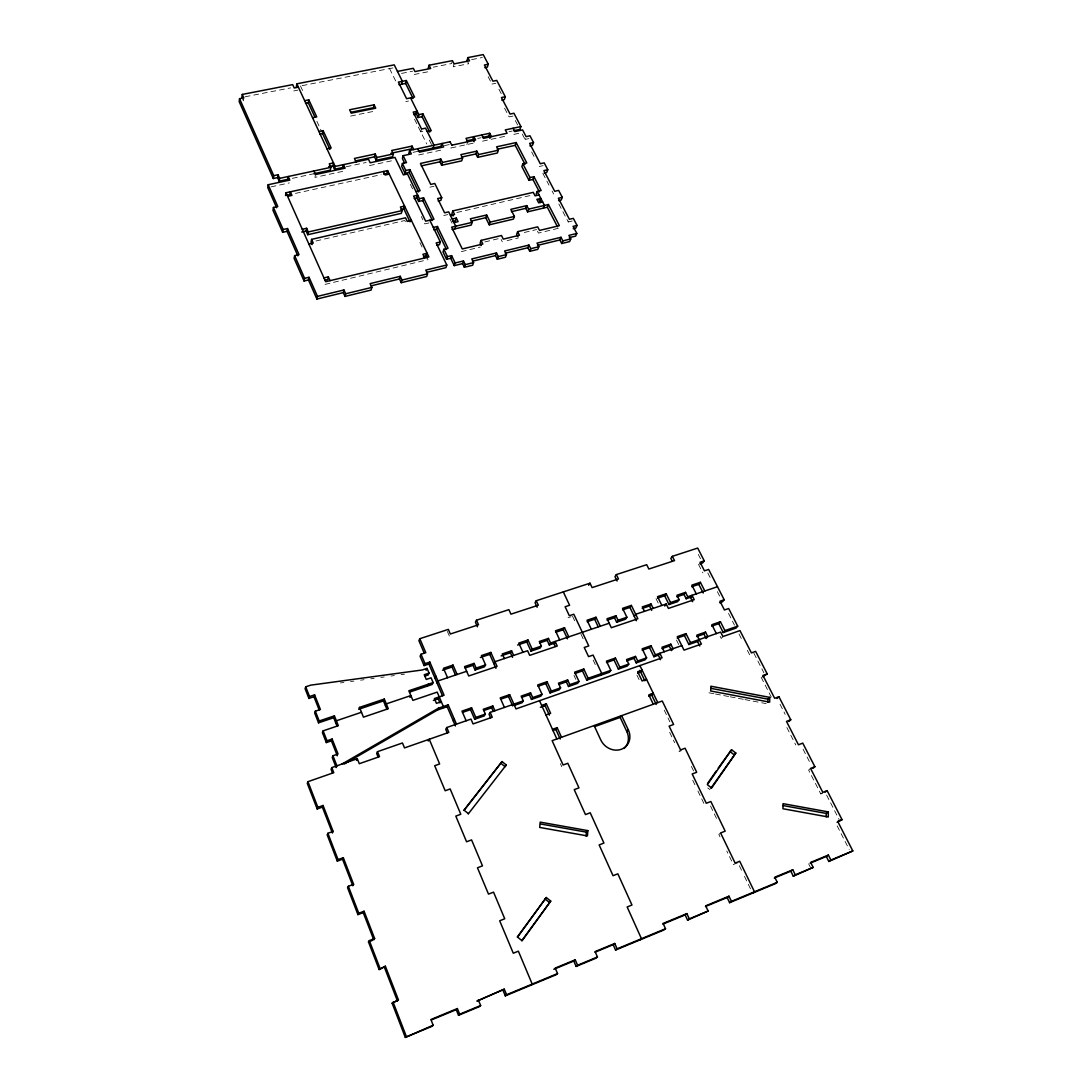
<?xml version="1.0" encoding="UTF-8"?>
<svg xmlns="http://www.w3.org/2000/svg" width="1092" height="1092" viewBox="0 0 1092 1092"><rect width="100%" height="100%" fill="white"/><g stroke="black" fill="none" stroke-linecap="round" stroke-linejoin="round"><path stroke-width="0.75" stroke-dasharray="5 3.75" d="M243.803 97.843L243.42 100.805L241.905 97.393M315.492 174.543L314.946 177.382L344.471 170.994M421.553 129.006L420.761 131.845L424.774 130.999M452.429 60.647L451.597 63.554L433.265 67.158M454.081 63.868L453.262 66.789L468.686 63.732L467.021 60.524M466.857 144.554L467.731 141.742M528.965 138.588L525.102 139.435L526.098 136.636M572.181 221.021L568.25 221.963L569.382 219.287M722.918 636.554L721.239 638.465L719.737 635.503M680.575 749.917L678.951 751.61L683.442 749.931M720.611 832.964L718.836 834.465L721.007 838.97M810.564 768.413L808.599 770.037L820.802 793.911L825.115 792.191M820.802 793.911L822.808 792.342M737.878 862.68L733.319 864.523L726.794 850.996M568.031 617.731L571.02 616.734M484.821 241.933L500.477 238.192L502.279 241.796M524.31 232.487L536.622 229.538M325.047 284.398L428.064 259.623M461.356 251.624L480.33 247.065M507.125 240.622L518.427 237.906M558.285 228.324L538.452 233.101L537.237 230.726M429.006 222.932L424.856 223.887L421.307 216.53M315.97 240.977L404.777 220.529L406.483 224.147M443.748 215.534L447.843 214.578M456.852 212.503L532.213 195.086M539.257 166.503L543.133 165.629M429.907 187.182L433.988 186.268M295.482 193.393L381.094 174.665M271.062 186.869L289.312 182.924M369.492 165.588L394.212 160.251M418.673 154.968L442.861 149.74M473.109 143.202L450.86 148.007L449.727 145.741M504.586 136.404L482.582 141.155L481.435 138.902M513.841 134.398L521.594 132.733M292.397 178.337L313.322 173.833M346.178 166.762L366.161 162.462M413.008 152.375L416.98 151.529M444.362 145.632L449.235 144.581L450.941 147.993M477.709 138.452L480.903 137.769M508.995 131.722L512.162 131.04M512.967 116.066L509.104 116.885L504.408 107.89M350.614 116.066L375.075 111.07M405.842 101.583L408.49 101.037M491.987 84.07L495.823 83.279M414.196 74.502L429.907 71.403M293.748 90.936L297.898 90.131M401.501 73.41L412.571 71.239M471.621 59.61L482.336 57.507M245.14 96.765L290.581 87.892M302.129 85.64L393.516 67.8M340.431 682.937L343.803 682.473M350.546 681.558L353.917 681.094M360.647 680.179L364.018 679.715M370.761 678.801L374.119 678.337M380.862 677.422L384.234 676.958M390.963 676.044L394.335 675.579M401.078 674.665L404.436 674.214M708.981 692.806L713.881 693.734M715.519 694.034L722.058 695.276M723.696 695.577L728.596 696.505M730.234 696.819L736.772 698.061M738.397 698.361L743.311 699.289M744.935 699.603L751.473 700.832M753.111 701.146L766.188 703.617M707.766 787.96L709.909 789.625M498.921 89.216L501.242 93.666M515.288 120.502L517.594 124.938M522.29 134.07L525.102 139.435M531.654 151.965L535.449 159.241M542.833 173.341L549.003 185.149M552.088 191.059L553.644 194.007M558.845 203.958L568.25 221.963M488.151 76.713L490.445 81.122M753.889 653.262L763.881 672.754M780.029 704.258L785.189 714.332M803.084 749.221L810.633 763.936M826.603 795.085L839.229 819.723M698.32 554.422L700.491 558.681M707.78 572.931L711.452 580.111M717.348 591.632L720.311 597.42M728.501 613.431L734.493 625.156M739.011 634.002L742.806 641.413M747.365 650.327L749.644 654.777M761.165 677.299L771.266 697.051M786.841 727.504L795.781 744.99M837.154 825.88L849.194 849.426M698.471 564.318L702.838 572.89M808.64 863.799L810.51 867.553M429.265 140.076L431.517 144.608M656.019 598.662L658.189 603.071M676.494 640.076L678.719 644.553M389.557 68.578L396.915 83.511M414.523 119.192L426.74 143.967M449.945 218.878L452.047 223.178M410.374 184.343L412.558 188.875M664.223 710.128L669.874 721.839M691.4 766.42L693.57 770.911M710.523 806.033L716.953 819.341M739.339 865.724L741.55 870.283M744.485 876.385L751.105 890.089M669.655 732.322L674.665 742.71M692.724 780.234L694.949 784.848M697.911 791.004L704.572 804.831M636.923 675.143L639.134 679.743M419.901 242.547L422.044 247.01M572.522 616.243L576.057 623.737M580.999 634.247L583.142 638.793M593.147 660.059L595.317 664.659M300.477 85.968L302.607 90.554M316.898 121.335L321.853 132.023M573.955 675.361L575.798 679.347M560.401 763.663L561.766 766.693M447.338 631.394L449.358 635.994"/><path stroke-width="1.5" d="M828.296 811.902L828.268 816.993L782.964 808.749L783.06 803.657L828.296 811.902L826.248 813.431L782.814 805.514M826.234 816.816L826.248 813.431M767.867 702.333L767.935 699.167L769.764 697.378L710.865 686.213L710.66 690.99L769.655 702.142L769.764 697.378M586.104 836.117L586.418 832.145L587.851 830.616L540.199 822.126L539.707 827.436L587.428 835.926L587.851 830.616M298.403 87.169L294.239 87.988L292.683 84.616L242.274 94.431L243.803 97.843L239.544 98.676L239.175 101.638L273.3 178.528L277.614 177.6L278.078 174.761L273.751 175.675L273.3 178.528M241.905 97.393L242.274 94.431M287.715 179.347L288.206 176.508L289.817 180.084L268.182 184.739L267.745 187.578L276.631 207.753M268.182 184.739L277.791 206.511L273.423 207.466L272.959 210.278L282.651 232.309L287.032 231.313L287.524 228.542L283.142 229.538L282.651 232.309M289.093 179.047L279.197 181.176L279.675 178.337L278.078 174.761M296.341 86.773L296.833 83.811L394.226 64.865L402.361 81.299L401.638 84.207M285.517 195.564L286.008 192.752L387.605 170.598L428.897 256.961L325.648 281.722L286.008 192.752M289.83 194.622L290.335 191.81L291.946 195.413L287.619 196.369M314.755 116.721L308.299 102.798L308.818 99.863L304.654 100.696M287.524 228.542L299.031 254.613L294.622 255.637L294.103 258.367L304.067 281.013L308.476 279.962L309.036 277.272L304.613 278.337L304.067 281.013M329.934 149.427L322.563 133.538L323.123 130.658L318.946 131.518M401.023 209.446L403.794 208.804L404.559 206.06L400.395 207.002L402.102 210.592L401.351 213.336L307.739 234.725L306.088 231.04L306.634 228.283L302.279 229.265M307.739 234.725L308.285 231.968L306.634 228.283M411.438 220.447L407.261 221.417L405.542 217.799L311.589 239.38L311.043 242.124L312.135 244.594M343.284 167.39L334.521 169.274L332.896 165.752L333.497 162.913L329.279 163.814L330.903 167.335L330.316 170.175L313.827 173.724M334.521 169.274L335.121 166.434L296.833 83.811M342.833 167.486L343.461 164.646L345.099 168.168L315.492 174.543L313.882 170.994M317.472 296.382L343.953 289.967L343.298 292.615L316.885 299.044L317.472 296.382L309.036 277.272M323.955 277.914L328.351 276.877L327.75 279.552L324.829 280.248M374.119 104.805L375.744 108.176L351.242 113.172L349.617 109.773L374.119 104.805L373.45 107.712L350.641 112.34M413.772 149.563L412.093 146.11L391.673 150.478L393.352 153.945L392.615 156.77L376.18 160.306L374.515 156.825L375.211 153.999L354.45 158.436L356.088 161.93M376.18 160.306L376.863 157.48L375.211 153.999M429.825 220.215L440.335 241.96L436.172 242.956L446.805 265.001L425.771 270.106L427.532 273.833L426.699 276.481L401.228 282.705L402.006 280.057L400.259 276.303L370.106 283.606L371.853 287.401L371.143 290.049L345.017 296.423L345.659 293.775L343.953 289.967M413.063 98.457L405.596 83.415L406.333 80.508L398.375 82.091L406.579 98.689L414.564 97.065L406.333 80.508M387.605 170.598L386.896 173.396L383.565 174.133M450.081 141.769L409.623 150.45L411.315 153.904L403.139 155.665L402.402 158.49L404.409 162.653M403.139 155.665L406.511 162.612L402.416 163.5L401.665 166.312L405.036 173.287L409.131 172.399L409.896 169.588L405.787 170.489L405.036 173.287M428.269 68.141L429.047 65.233L452.429 60.647L454.081 63.868L469.546 60.824L467.881 57.603L483.224 54.6L488.26 64.237L487.373 67.131L484.821 67.636M418.864 114.633L422.863 113.814L422.085 116.68L418.1 117.499L418.864 114.633L410.578 97.884M408.872 153.276L409.623 150.45M412.093 146.11L411.329 148.935L390.95 153.303M433.21 148.034L434.015 145.209L425.566 128.16L421.553 129.006L413.199 112.094L417.199 111.275L416.434 114.141L413.772 114.687M419.437 198.73L423.56 197.788L422.768 200.546L418.645 201.488L419.437 198.73L407.48 173.997L403.371 174.897L394.935 157.425L370.161 162.776L368.495 159.268L335.121 166.434M401.228 282.705L399.481 278.951L400.259 276.303M441.154 146.328L441.987 143.502L443.693 146.929L419.451 152.157L417.758 148.703M467.021 60.524L467.881 57.603M528.978 180.33L530.016 177.587L533.947 176.699L532.91 179.429L528.978 180.33L521.867 166.585L522.877 163.827L526.794 162.954L516.188 142.547L496.601 146.819L498.348 150.232L497.392 153.016L477.641 157.344L478.555 154.559L476.822 151.133L460.865 154.614L462.585 158.053L461.711 160.852L441.632 165.261L439.926 161.807L440.758 158.995L420.461 163.431L430.726 184.411L434.807 183.497L441.728 197.625L440.895 200.368L438.165 200.996M441.632 165.261L442.478 162.462L440.758 158.995M446.464 249.508L436.623 229.17L437.455 226.467L433.319 227.436M440.335 241.96L439.489 244.649L436.718 245.304M539.011 194.936L535.066 195.85L533.265 192.356L452.811 210.906L451.938 213.636L453.098 216.011M437.455 226.467L448.034 248.28L443.871 249.276L443.011 251.952L446.546 259.282L450.709 258.272L451.597 255.61L447.42 256.62L446.546 259.282M477.641 157.344L475.907 153.931L476.822 151.133M452.225 219.014L456.32 218.059L455.446 220.775L452.716 221.417M454.859 228.91L455.746 226.208L448.703 211.862L444.594 212.804L437.633 198.553L441.728 197.625M424.897 676.098L428.105 675.02L429.06 673.095L427.04 668.372L422.222 669.983L310.756 685.148L305.719 686.813L305.091 688.724L308.913 698.416L313.95 696.737L314.605 694.84L309.541 696.519L308.913 698.416M489.939 138.315L488.793 136.077L489.707 133.265L466.011 138.343L467.731 141.742M446.805 265.001L445.932 267.649L426.549 272.372M488.26 64.237L484.438 64.988L492.902 81.19L496.737 80.412L505.296 96.751L504.34 99.59L501.774 100.123M455.159 262.981L463.486 260.961L462.571 263.609L454.272 265.629L455.159 262.981L451.597 255.61M528.596 209.145L548.402 204.504L547.324 207.207L527.559 211.848L528.596 209.145L526.781 205.624L510.81 209.35L514.414 216.434L513.404 219.123L489.257 224.829L490.212 222.126L486.636 214.988L470.365 218.782L472.14 222.372L471.225 225.075L452.115 229.552M513.076 128.242L514.823 131.6L522.59 129.921L526.098 136.636L529.975 135.79L533.51 142.52L529.634 143.38L540.294 163.745L544.198 162.872L547.788 169.71L543.884 170.598L554.722 191.291L558.64 190.39L562.284 197.338L558.367 198.253L569.382 219.287L573.314 218.359L577.026 225.416L573.082 226.358L576.808 233.456L568.905 235.381L570.761 238.943L569.628 241.591L561.711 243.516L562.83 240.882L560.988 237.305L537.018 243.12L538.861 246.724L537.783 249.358L529.743 251.324L530.808 248.676L528.965 245.072L504.64 250.969L506.47 254.613L505.459 257.248L497.31 259.241L498.293 256.593L496.478 252.948L471.785 258.94L473.587 262.612L472.645 265.26L464.359 267.281L465.288 264.633L463.486 260.961M489.257 224.829L485.694 217.704L486.636 214.988M505.296 96.751L501.446 97.543L510.073 114.059L513.936 113.254L520.911 126.563L519.915 129.375L513.718 130.712M548.402 204.504L559.391 225.662L539.516 230.426L537.687 226.863L517.635 231.654L519.451 235.244L503.275 239.121L501.46 235.517L481.067 240.39L480.125 243.066L481.313 245.482M525.02 164.264L515.206 145.345L516.188 142.547M314.605 694.84L320.393 709.472L315.329 711.165L314.673 713.021L318.536 722.822L333.688 717.717L334.398 715.861L319.205 720.993L318.536 722.822M533.51 142.52L532.486 145.304L529.907 145.878M497.31 259.241L495.495 255.596L496.478 252.948M334.398 715.861L338.329 725.689L323.109 730.862L322.427 732.677L326.331 742.574L331.408 740.84L332.132 739.038L327.027 740.786L326.331 742.574M527.559 211.848L525.757 208.326L526.781 205.624M517.635 231.654L516.612 234.33L517.826 236.718M530.562 692.86L529.333 694.717L531.463 699.426L532.691 697.583L530.562 692.86L521.184 696.109L523.314 700.859L490.144 712.407L492.26 717.226L473.068 723.928L470.966 719.096L446.751 727.531L448.826 732.404L404.518 747.911L402.47 742.969L377.491 751.678L379.511 756.647L359.295 763.717L357.289 758.708L331.791 767.594L333.783 772.645L307.958 781.681L307.302 783.373L317.185 808.967L322.372 807.111L323.068 805.473L317.868 807.329L317.185 808.967M536.158 194.171L537.209 191.455L541.141 190.54L533.947 176.699M547.788 169.71L546.723 172.454L544.13 173.041M335.64 722.604L336.363 720.775L361.479 712.271M539.762 201.133L540.827 198.43L536.868 199.345L538.684 202.853L542.628 201.924M543.379 208.122L544.458 205.433L537.209 191.455M529.743 251.324L527.914 247.72L528.965 245.072M332.951 755.76L332.227 757.52L336.186 767.539L336.909 765.806L332.951 755.76L338.056 753.999L332.132 739.038M562.284 197.338L561.179 200.041L558.572 200.655M331.791 767.594L331.081 769.328L332.555 773.109M359.5 707.411L358.722 709.268L383.469 700.9L384.316 699.044L359.5 707.411L363.459 717.157L388.302 708.722L384.316 699.044M561.711 243.516L559.868 239.953L560.988 237.305M577.026 225.416L575.866 228.078L573.259 228.706M576.808 233.456L575.648 236.104L569.341 237.647M356.511 760.455L357.289 758.708M385.449 705.732L386.309 703.876L410.865 695.563L409.95 697.433M323.068 805.473L333.128 831.408L327.9 833.305L327.177 834.875L337.305 861.124L342.533 859.186L343.311 857.684L353.617 884.288L352.812 885.721L342.533 859.186M699.863 563.854L702.675 562.94L704.258 560.865L697.706 548.061L672.358 556.333L674.528 560.619L648.853 569.028L646.696 564.701L616.352 574.597L618.481 578.965L592.11 587.605L589.994 583.196L536.254 600.723L538.342 605.2L510.933 614.168L508.886 609.65L476.494 620.215L478.528 624.774L450.354 634.002L448.334 629.388L419.819 638.697L418.891 640.69L424.215 653.098M333.128 831.408L332.391 832.978L322.372 807.111M419.819 638.697L425.812 652.688L421.021 654.258L420.079 656.224L424.092 665.601L428.883 664.004L429.838 662.066L444.075 695.249L434.398 698.552L436.445 703.357L441.291 701.692M377.491 751.678L376.644 753.425L378.16 757.152M424.092 665.601L425.034 663.663L429.838 662.066M426.098 670.311L427.04 668.372M337.305 861.124L338.056 859.622L343.311 857.684M409.555 692.096L427.327 686.104L428.282 684.206L433.115 682.582L431.081 677.832L426.262 679.456L424.242 674.72L429.06 673.095M434.93 678.132L435.913 676.221M433.115 682.582L432.145 684.479L427.327 686.104M436.964 682.855L437.947 680.958L466.653 671.28M476.494 620.215L475.43 622.235L477.463 626.794M442.492 670.201L452.02 667.007L453.03 665.083L457.125 674.487M433.428 700.409L438.261 698.771L439.243 696.901M344.198 764.072L437.51 710.005L438.493 708.162L448.184 704.831L456.47 724.146M442.342 708.339L443.352 706.497L437.196 692.11L412.885 700.368L408.845 690.758L428.282 684.206M353.617 884.288L348.348 886.267L347.556 887.7L357.944 914.632L363.227 912.612L364.073 911.247L374.652 938.547L373.778 939.843L363.227 912.612M428.269 741.031L429.252 739.257L439.626 763.95L434.684 765.71L445.181 790.758L450.15 788.956L460.797 814.263L455.814 816.106L466.571 841.782L471.567 839.898L482.487 865.86L477.463 867.785L488.506 894.116L493.543 892.15L504.736 918.768L499.686 920.788L513.295 953.234L518.372 951.173L532.213 984.083L530.862 985.243M437.51 710.005L447.174 706.688L448.184 704.831M473.013 665.328L474.078 663.404L476.139 668.086L475.061 669.997L473.013 665.328L465.124 667.976M446.751 727.531L445.741 729.333L447.283 732.978M480.371 657.507L489.735 654.367L490.84 652.429L497.065 666.393L468.714 675.989L464.605 666.584L474.078 663.404M453.357 721.116L454.395 719.3M490.84 652.429L481.449 655.569L485.585 664.892L484.479 666.816L475.061 669.997M493.871 663.649L494.99 661.725L527.586 650.736L529.688 655.364L557.261 646.027L555.132 641.454L553.862 643.406L555.268 646.45M470.515 709.636L471.594 707.807L475.784 717.417L474.692 719.232L470.515 709.636L462.53 712.407M536.254 600.723L535.053 602.757L537.127 607.234M501.132 655.869L510.428 652.743L511.588 650.805L513.677 655.432M357.944 914.632L358.777 913.267L364.073 911.247M526.808 641.96L528.009 639.994L532.2 649.18L530.985 651.132L526.808 641.96L517.594 645.044M494.922 710.756L492.806 705.964L483.265 709.281L485.367 714.072L484.261 715.902L474.692 719.232M483.742 710.551L491.673 707.793L492.806 705.964M490.144 712.407L489.025 714.236L490.595 717.826M500.627 699.208L508.476 696.491L509.65 694.635L516.011 708.913L662.08 657.821L659.855 653.275L658.326 655.186L653.931 656.715L649.522 647.652L651.023 645.741L655.446 654.818L653.931 656.715M548.457 638.41L547.201 640.376L549.303 644.949L550.573 642.997L548.457 638.41L539.298 641.495L541.4 646.082L540.171 648.034L530.985 651.132M588.656 585.257L589.994 583.196M555.705 632.268L563.24 629.743L564.523 627.763L568.782 636.854M523.314 700.859L522.099 702.702L514.264 705.432M457.384 1008.558L456.251 1009.663L458.503 1015.301L459.65 1014.222L457.384 1008.558L430.903 1019.519L433.142 1025.224L432.063 1026.289L405.309 1037.4L392.124 1003.207L398.43 999.903L385.38 966.215L379.129 969.559L368.468 941.918L369.328 940.621L374.652 938.547M616.352 574.597L614.96 576.672L617.089 581.026M545.782 683.578L547.051 681.708L551.337 691.1L550.054 692.942L545.782 683.578L538.069 686.254M547.051 681.708L537.755 684.916L542.042 694.335L540.786 696.177L531.463 699.426M587.196 621.73L594.621 619.232L595.986 617.239L600.272 626.235M500.818 763.281L501.992 761.574L506.278 764.96L505.091 766.666L500.818 763.281L463.95 810.428M710.865 788.233L735.817 753.043L731.558 749.754L718.195 768.167M735.817 753.043L711.629 788.014L707.343 784.67L731.558 749.754M540.404 707.261L545.058 705.623L546.328 703.794L550.641 713.308L545.973 714.96M707.548 783.496L716.256 770.952M567.649 679.975L566.338 681.858L568.495 686.513L569.819 684.657L567.649 679.975L558.449 683.183L560.592 687.864L559.295 689.721L550.054 692.942M614.496 617.758L615.902 615.765L618.058 620.242L616.639 622.222L614.496 617.758L607.125 620.229M582.445 670.884L583.797 668.986L588.138 678.269L586.773 680.139L582.445 670.884L574.856 673.505M622.617 609.855L629.92 607.411L631.367 605.405L637.878 618.755L611.343 627.723L607.029 618.741L615.902 615.765M583.797 668.986L574.665 672.153L578.992 681.449L577.654 683.319L568.495 686.513M631.367 605.405L622.577 608.34L626.904 617.253L625.457 619.246L616.639 622.222M521.771 940.676L550.737 901.091L546.287 897.515L517.28 937.018M550.737 901.091L522.072 940.772L517.567 937.1L546.287 897.515M672.358 556.333L670.843 558.422L672.276 561.274M634.247 616.284L635.694 614.291L666.216 603.999L668.413 608.421L694.225 599.685L692.014 595.304L690.431 597.31L692.642 601.692M552.729 730.548L555.855 729.429L557.152 727.654L561.52 737.277M379.129 969.559L385.38 966.215M642.273 608.408L649.522 605.978L651.009 603.972L653.193 608.394M600.368 675.388L601.774 673.518L593.079 655.077L588.561 656.633L584.247 647.474L588.765 645.932L573.819 614.236L569.328 615.724L565.11 606.742L569.601 605.268L563.295 591.905M614.018 659.95L615.438 658.039L619.819 667.226L618.372 669.109L614.018 659.95L606.538 662.544M664.646 595.782L666.161 593.748L670.543 602.538L669 604.545L664.646 595.782L657.452 598.184M615.438 658.039L606.442 661.151L610.81 670.365L609.391 672.249L586.773 680.139M664.687 606.005L666.216 603.999M635.503 656.428L634.029 658.326L636.226 662.885L637.714 660.988L635.503 656.428L626.59 659.527L628.787 664.1L627.327 665.997L618.372 669.109M685.544 592.369L683.974 594.389L686.172 598.757L687.742 596.751L685.544 592.369L676.958 595.249L679.156 599.644L677.6 601.651L669 604.545M468.277 813.909L506.278 764.96M501.992 761.574L464.018 810.141L468.359 813.622M691.714 586.704L698.784 584.343L700.382 582.295L704.804 590.99M651.023 645.741L642.192 648.798L646.601 657.903L645.099 659.8L636.226 662.885M669.26 646.082L670.816 644.171L673.041 648.689L671.471 650.6L669.26 646.082L661.97 648.621M684.425 635.571L686.008 633.633L690.485 642.601L688.875 644.526L684.425 635.571L677.204 638.069M594.922 726.508L620.188 717.417L621.621 715.642L628.337 729.879A16.134 14.36 43 0 1 621.28 749.303A16.134 14.36 43 0 1 600.764 739.926L594.103 725.552M704.258 560.865L700.054 562.243L704.436 570.843L708.653 569.437L724.187 599.767L722.522 601.76L719.71 602.729M392.124 1003.207L398.43 999.903M688.875 644.526L697.529 641.509L699.153 639.584M703.903 634.043L705.528 632.118L707.78 636.581L706.142 638.506L703.903 634.043L696.723 636.54M624.146 748.402A16.093 14.332 43 0 0 626.849 731.626L628.337 729.879M718.754 623.682L720.42 621.73L724.924 630.603L723.245 632.541L718.754 623.682L711.643 626.139M724.187 599.767L719.956 601.214L724.433 609.978L728.678 608.517L737.701 626.153L735.994 628.091L723.245 632.541M405.309 1037.4L433.142 1025.224M690.485 642.601L720.652 632.091L722.918 636.554L739.966 630.589L751.392 652.893L755.65 651.378L767.226 673.914L762.585 676.781M777.081 698.511L778.924 696.723L790.772 719.778L788.888 721.525M504.272 989.161L477.163 1001.009L504.272 989.161L506.579 994.73L505.296 995.863L503.002 990.308M478.351 999.89L480.63 1005.5L479.429 1006.606L458.503 1015.301M575.238 959.8L573.778 961.015L576.126 966.434L577.586 965.246L575.238 959.8L555.2 968.099L557.534 973.573L556.128 974.746L505.296 995.863M812.898 768.358L814.878 766.734L802.757 743.12L798.443 744.771L786.486 721.403L790.772 719.778M614.741 943.461L613.185 944.703L615.56 950.054L617.13 948.825L614.741 943.461L595.085 951.596L597.447 956.988L595.945 958.203L576.126 966.434M825.115 792.191L827.135 790.622L842.055 819.669L837.086 822.344M639.844 939.966L641.468 938.711L627.149 906.974L631.968 905.022L617.84 873.818L613.049 875.716L599.153 844.921L603.931 843.065L590.226 812.776L585.476 814.591L574.228 789.639L578.965 787.878L567.826 763.281L563.103 765.001L552.129 740.663L662.257 701.009L673.6 724.474L669.109 726.125L680.575 749.917L685.08 748.225L696.696 772.262L692.178 773.982L706.292 803.262L710.837 801.501L725.17 831.149L720.611 832.964L735.148 863.103L739.721 861.247L754.476 891.782L752.579 893.133M686.882 913.608L685.148 914.919L687.564 920.147L689.311 918.85L686.882 913.608L663.103 923.436L665.519 928.719L663.84 930.002L615.56 950.054M728.978 896.191L727.149 897.528L729.592 902.688L731.435 901.35L728.978 896.191L705.691 905.828L708.135 911.028L687.564 920.147M790.813 871.184L792.792 869.778L795.29 874.828L793.297 876.221L790.813 871.184L774.324 878.009M792.792 869.778L774.76 877.245L777.258 882.322L775.306 883.701L729.592 902.688M826.303 856.483L828.378 855.063L830.889 860.046L828.814 861.465L826.303 856.483L810.114 863.199M828.378 855.063L810.66 862.393L813.171 867.403L793.297 876.221M842.055 819.669L837.714 821.43L852.825 850.941L828.814 861.465M342.028 764.031L438.493 708.162M459.65 1014.222L480.63 1005.5M506.579 994.73L557.534 973.573M577.586 965.246L597.447 956.988M617.13 948.825L665.519 928.719M689.311 918.85L708.135 911.028M731.435 901.35L777.258 882.322M795.29 874.828L813.171 867.403M830.889 860.046L852.825 850.941M431.395 1019.955L456.251 1009.663M553.794 969.287L573.778 961.015M595.085 952.197L613.185 944.703M662.912 924.119L685.148 914.919M705.459 906.51L727.149 897.528M827.135 790.622L822.808 792.342L810.564 768.413L814.878 766.734M368.468 941.918L372.454 940.362M778.924 696.723L774.651 698.293L762.953 675.47L767.226 673.914M552.47 729.333L557.152 727.654M648.771 696.177L651.747 695.113L653.275 693.297L648.798 694.894L653.289 704.231M646.573 679.388L642.11 680.971L637.673 671.73L642.137 670.174L640.635 672.044L637.66 673.082M541.659 705.432L546.328 703.794M521.539 697.419L529.333 694.717M558.681 684.52L566.338 681.858M626.617 660.906L634.029 658.326M475.784 717.417L485.367 714.072M532.691 697.583L542.042 694.335M551.337 691.1L560.592 687.864M569.819 684.657L578.992 681.449M588.138 678.269L610.81 670.365M619.819 667.226L628.787 664.1M637.714 660.988L646.601 657.903M655.446 654.818L681.777 645.631M724.924 630.603L737.701 626.153M471.594 707.807L461.984 711.124L466.147 720.775M509.65 694.635L500.204 697.911L504.422 707.439M686.008 633.633L677.327 636.636L684.015 650.149L701.392 644.075L696.901 635.107L705.528 632.118M720.42 621.73L711.875 624.692L716.366 633.578M642.164 650.204L649.522 647.652M670.816 644.171L662.039 647.215L664.264 651.747M476.139 668.086L485.585 664.892M532.2 649.18L541.4 646.082M550.573 642.997L609.186 623.232M618.058 620.242L626.904 617.253M670.543 602.538L679.156 599.644M687.742 596.751L717.499 586.718M549.303 644.949L555.378 642.901M686.172 598.757L691.85 596.833M453.03 665.083L443.475 668.277L447.556 677.722M528.009 639.994L518.768 643.079L522.959 652.293M564.523 627.763L555.459 630.807L559.691 639.912M595.986 617.239L587.046 620.229L591.318 629.251M666.161 593.748L657.52 596.642L661.888 605.459M700.382 582.295L691.878 585.148L696.287 593.871M511.588 650.805L502.265 653.931L504.354 658.572M651.009 603.972L642.287 606.893L644.457 611.329M539.585 642.942L547.201 640.376M676.835 596.792L683.974 594.389M370.993 285.886L399.481 278.951M472.495 261.193L495.495 255.596M505.268 253.221L527.914 247.72M537.551 245.386L559.868 239.953M345.659 293.775L371.853 287.401M402.006 280.057L427.532 273.833M465.288 264.633L473.587 262.612M498.293 256.593L506.47 254.613M530.808 248.676L538.861 246.724M562.83 240.882L570.761 238.943M423.505 256.62L426.303 255.951L427.136 253.276L422.932 254.272L424.692 257.971M433.865 229.825L436.623 229.17M471.075 221.116L485.694 217.704M511.411 211.684L525.757 208.326M472.14 222.372L451.624 227.177L462.271 248.949L482.869 244.021L481.067 240.39M490.212 222.126L514.414 216.434M453.972 222.604L458.094 221.649L456.32 218.059M308.886 244.103L313.254 243.093L311.589 239.38M450.464 215.438L454.572 214.482L452.811 210.906M301.747 232.036L306.088 231.04M308.285 231.968L402.102 210.592M414.182 198.553L416.926 197.939L417.717 195.168L413.581 196.11L425.675 221.171L433.961 219.246L423.56 197.788M415.997 191.619L420.12 190.704L409.896 169.588M287.182 195.209L290.499 194.485M421.239 165.888L439.926 161.807M461.588 157.071L475.907 153.931M497.283 149.263L515.206 145.345M389.284 174.106L385.135 175.007L383.456 171.499M442.478 162.462L462.585 158.053M478.555 154.559L498.348 150.232M328.692 166.653L332.896 165.752M355.405 160.934L374.515 156.825M279.675 178.337L330.903 167.335M376.863 157.48L393.352 153.945M520.911 126.563L505.296 129.921L507.111 133.265L483.497 138.343L481.763 134.971M417.854 151.338L441.223 146.314M466.721 140.827L474.597 139.121M482.487 137.428L488.793 136.077M451.706 145.195L475.593 140.049L473.873 136.664L472.973 139.476L474.119 141.728M427.245 131.559L431.244 130.712L422.863 113.814M326.986 148.894L331.19 148.007L323.123 130.658M319.779 134.125L322.563 133.538M312.558 117.745L316.735 116.899L308.818 99.863M305.528 103.358L308.299 102.798M398.976 84.739L405.596 83.415M397.461 71.417L413.308 68.318L414.946 71.581L430.685 68.482L429.047 65.233M540.54 823.982L586.418 832.145M710.824 688.342L767.935 699.167M729.797 751.446L734.042 754.708M544.935 898.88L549.372 902.456M532.91 179.429L539.366 191.878M547.324 207.207L557.507 226.822M522.877 163.827L530.016 177.587M539.038 199.754L540.485 202.539M489.707 133.265L491.441 136.636M698.784 584.343L703.193 593.011M450 141.783L451.788 145.181M697.529 641.509L699.767 645.986M422.085 116.68L429.757 132.146M415.847 112.94L418.1 117.499M649.522 605.978L651.692 610.387M658.326 655.186L660.537 659.718M462.571 263.609L464.359 267.281M629.92 607.411L636.404 620.734M409.131 172.399L418.605 191.96M422.768 200.546L432.391 220.447M450.709 258.272L454.272 265.629M402.416 163.5L405.787 170.489M443.871 249.276L447.42 256.62M416.584 197.229L418.645 201.488M639.912 665.574L657.78 702.62M639.857 670.42L644.84 680.766M651.241 694.075L656.224 704.422M403.508 208.19L410.005 221.812M425.894 255.091L427.341 258.121M594.621 619.232L598.184 626.712M620.16 717.417L626.849 731.626M563.24 629.743L567.471 638.82M545.058 705.623L549.358 715.11M555.855 729.429L560.21 739.025M539.516 700.695L556.838 738.97M510.428 652.743L512.503 657.37M343.298 292.615L345.017 296.423M328.351 276.877L330.043 280.658M277.614 177.6L279.197 181.176M489.735 654.367L495.945 668.318M508.476 696.491L512.708 705.978M239.544 98.676L273.751 175.675M287.032 231.313L297.829 255.815M308.476 279.962L316.885 299.044M273.423 207.466L283.142 229.538M294.622 255.637L304.613 278.337M491.673 707.793L493.256 711.383M452.02 667.007L455.514 675.061M428.883 664.004L442.465 695.7M447.174 706.688L455.432 725.948M421.021 654.258L425.034 663.663M438.261 698.771L440.008 702.866M383.469 700.9L386.95 709.363M333.688 717.717L337.114 726.289M313.95 696.737L319.151 709.868M331.408 740.84L337.319 755.76M305.719 686.813L309.541 696.519M315.329 711.165L319.205 720.993M323.109 730.862L327.027 740.786M384.466 967.444L397.474 1001.036M307.958 781.681L317.868 807.329M327.9 833.305L338.056 859.622M348.348 886.267L358.777 913.267M369.328 940.621L380.03 968.345M393.065 1002.087L406.306 1036.376"/></g></svg>
